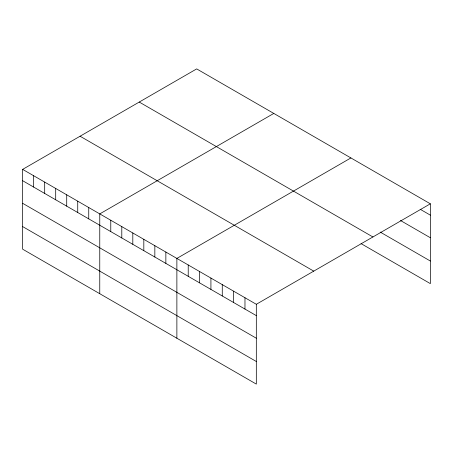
<?xml version="1.0" encoding="UTF-8"?>
<svg xmlns="http://www.w3.org/2000/svg" width="453" height="453" viewBox="0 0 453 453"><rect width="100%" height="100%" fill="white"/><g stroke="black" fill="none" stroke-linecap="round" stroke-linejoin="round"><path stroke-width="0.68" d="M22.65 169.377L256.319 304.286L256.319 384.099L22.65 249.19L22.65 169.377L196.681 68.901L430.35 203.81L430.35 283.623L361.058 243.618M273.793 113.426L99.762 213.901L99.762 293.708M350.899 157.944L176.874 258.42L176.874 338.227M256.319 304.286L430.35 203.81M420.197 209.28L430.35 215.147M400.48 220.498L430.35 237.74M380.175 232.055L430.35 261.024M139.252 102.061L372.921 236.97M80.079 136.223L313.748 271.132M22.65 180.713L256.319 315.622M22.65 203.312L256.319 338.215M22.65 226.591L256.319 361.5M244.971 297.734L244.971 309.071M233.623 291.183L233.623 302.513M222.27 284.631L222.27 295.962M210.922 278.074L210.922 289.41M199.569 271.523L199.569 282.859M188.221 264.971L188.221 276.302M165.855 252.061L165.855 263.391M154.841 245.696L154.841 257.032M143.822 239.337L143.822 250.673M132.808 232.978L132.808 244.314M121.795 226.619L121.795 237.95M110.775 220.26L110.775 231.591M88.743 207.536L88.743 218.873M77.729 201.177L77.729 212.514M66.716 194.818L66.716 206.155M55.696 188.459L55.696 199.79M44.683 182.1L44.683 193.431M33.664 175.741L33.664 187.072"/></g></svg>
